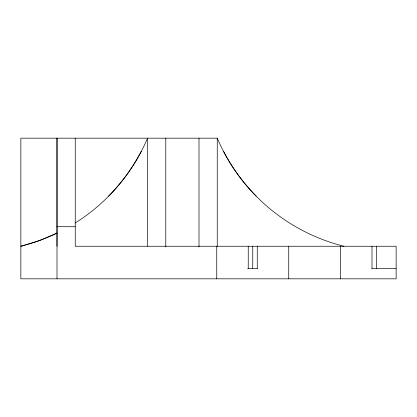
<?xml version="1.0" encoding="UTF-8"?>
<svg xmlns="http://www.w3.org/2000/svg" width="417" height="417" viewBox="0 0 417 417"><rect width="100%" height="100%" fill="white"/><g stroke="black" fill="none" stroke-linecap="round" stroke-linejoin="round"><path stroke-width="0.63" d="M141.311 151.22C132.773 167.712 121.691 182.901 108.623 196.089M75.242 222.959L81.68 218.758A187.15 187.15 0 0 0 147.55 138.178L147.55 246.249M343.947 246.249A187.15 187.15 0 0 1 217.247 138.178L20.85 138.178L20.85 278.822L396.129 278.822L396.145 246.249L75.242 246.249L75.242 138.178M57.004 226.707L75.242 226.707M247.635 268.397L257.638 268.397M371.63 268.397L396.145 268.397M256.179 196.089C243.106 182.901 232.024 167.712 223.491 151.22M57.004 246.249L57.004 138.178L57.004 278.822M376.52 246.249L376.52 268.397M372.006 246.249L372.006 268.397M340.527 246.249L340.527 278.822M288.741 246.249L288.741 278.822M257.263 246.249L257.263 268.397M252.749 246.249L252.749 268.397M248.24 246.249L248.24 268.397M217.247 138.178L217.247 246.249M216.757 246.249L216.757 278.822M199.008 138.178L199.008 246.916M165.789 138.178L165.789 246.916M57.004 233.124L39.182 240.651L20.85 246.249A187.15 187.15 0 0 0 56.842 233.207L57.004 233.124"/></g></svg>
